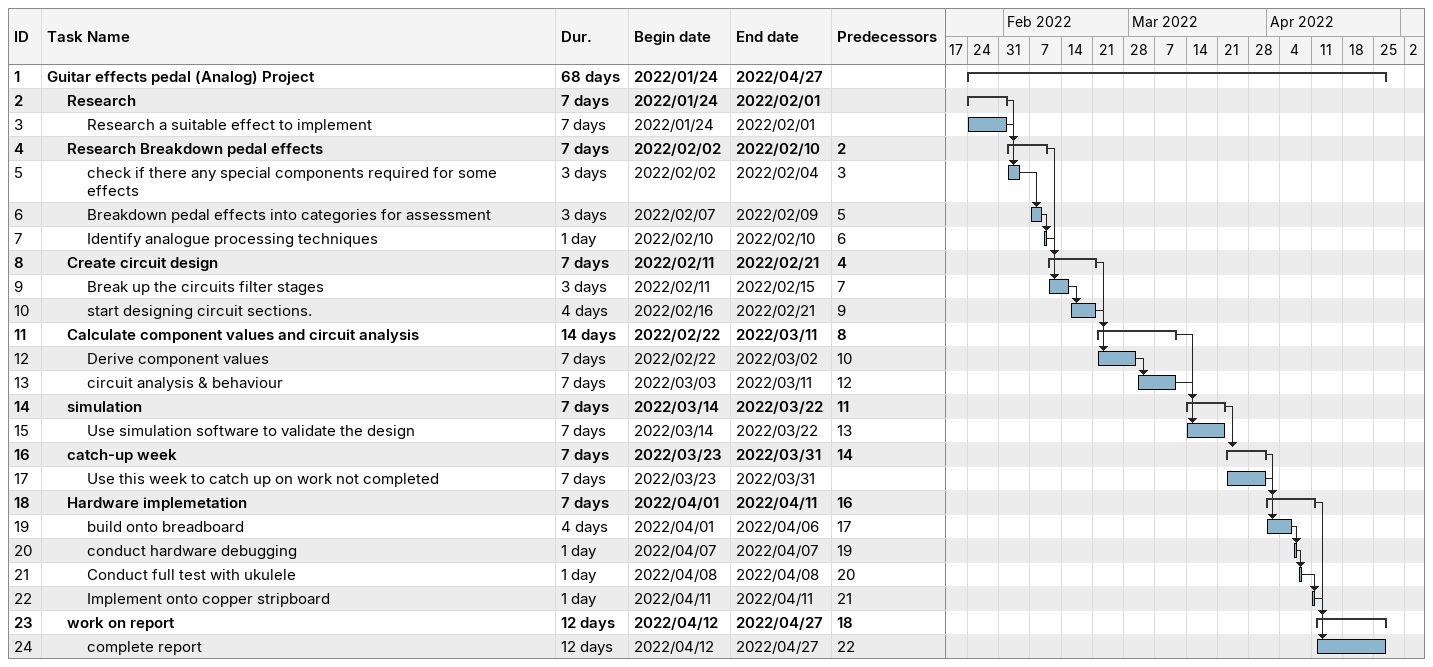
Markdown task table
| ID | Level | Task | Duration | Start | Finish | Predecessors |
|---|---|---|---|---|---|---|
| 1 | 1 | **Guitar effects pedal (Analog) Project** | 68d | 2022-01-24 | 2022-04-27 |  |
| 2 | 2 | **Research** | 7d | 2022-01-24 | 2022-02-01 |  |
| 3 | 3 | Research a suitable effect to implement | 7d | 2022-01-24 | 2022-02-01 |  |
| 4 | 2 | **Research Breakdown pedal effects** | 7d | 2022-02-02 | 2022-02-10 | 2 |
| 5 | 3 | check if there any special components required for some effects | 3d | 2022-02-02 | 2022-02-04 | 3 |
| 6 | 3 | Breakdown pedal effects into categories for assessment | 3d | 2022-02-07 | 2022-02-09 | 5 |
| 7 | 3 | Identify analogue processing techniques | 1d | 2022-02-10 | 2022-02-10 | 6 |
| 8 | 2 | **Create circuit design** | 7d | 2022-02-11 | 2022-02-21 | 4 |
| 9 | 3 | Break up the circuits filter stages | 3d | 2022-02-11 | 2022-02-15 | 7 |
| 10 | 3 | start designing circuit sections. | 4d | 2022-02-16 | 2022-02-21 | 9 |
| 11 | 2 | **Calculate component values and circuit analysis** | 14d | 2022-02-22 | 2022-03-11 | 8 |
| 12 | 3 | Derive component values | 7d | 2022-02-22 | 2022-03-02 | 10 |
| 13 | 3 | circuit analysis & behaviour | 7d | 2022-03-03 | 2022-03-11 | 12 |
| 14 | 2 | **simulation** | 7d | 2022-03-14 | 2022-03-22 | 11 |
| 15 | 3 | Use simulation software to validate the design | 7d | 2022-03-14 | 2022-03-22 | 13 |
| 16 | 2 | **catch-up week** | 7d | 2022-03-23 | 2022-03-31 | 14 |
| 17 | 3 | Use this week to catch up on work not completed | 7d | 2022-03-23 | 2022-03-31 |  |
| 18 | 2 | **Hardware implemetation** | 7d | 2022-04-01 | 2022-04-11 | 16 |
| 19 | 3 | build onto breadboard | 4d | 2022-04-01 | 2022-04-06 | 17 |
| 20 | 3 | conduct hardware debugging | 1d | 2022-04-07 | 2022-04-07 | 19 |
| 21 | 3 | Conduct full test with ukulele | 1d | 2022-04-08 | 2022-04-08 | 20 |
| 22 | 3 | Implement onto copper stripboard | 1d | 2022-04-11 | 2022-04-11 | 21 |
| 23 | 2 | **work on report** | 12d | 2022-04-12 | 2022-04-27 | 18 |
| 24 | 3 | complete report | 12d | 2022-04-12 | 2022-04-27 | 22 |
